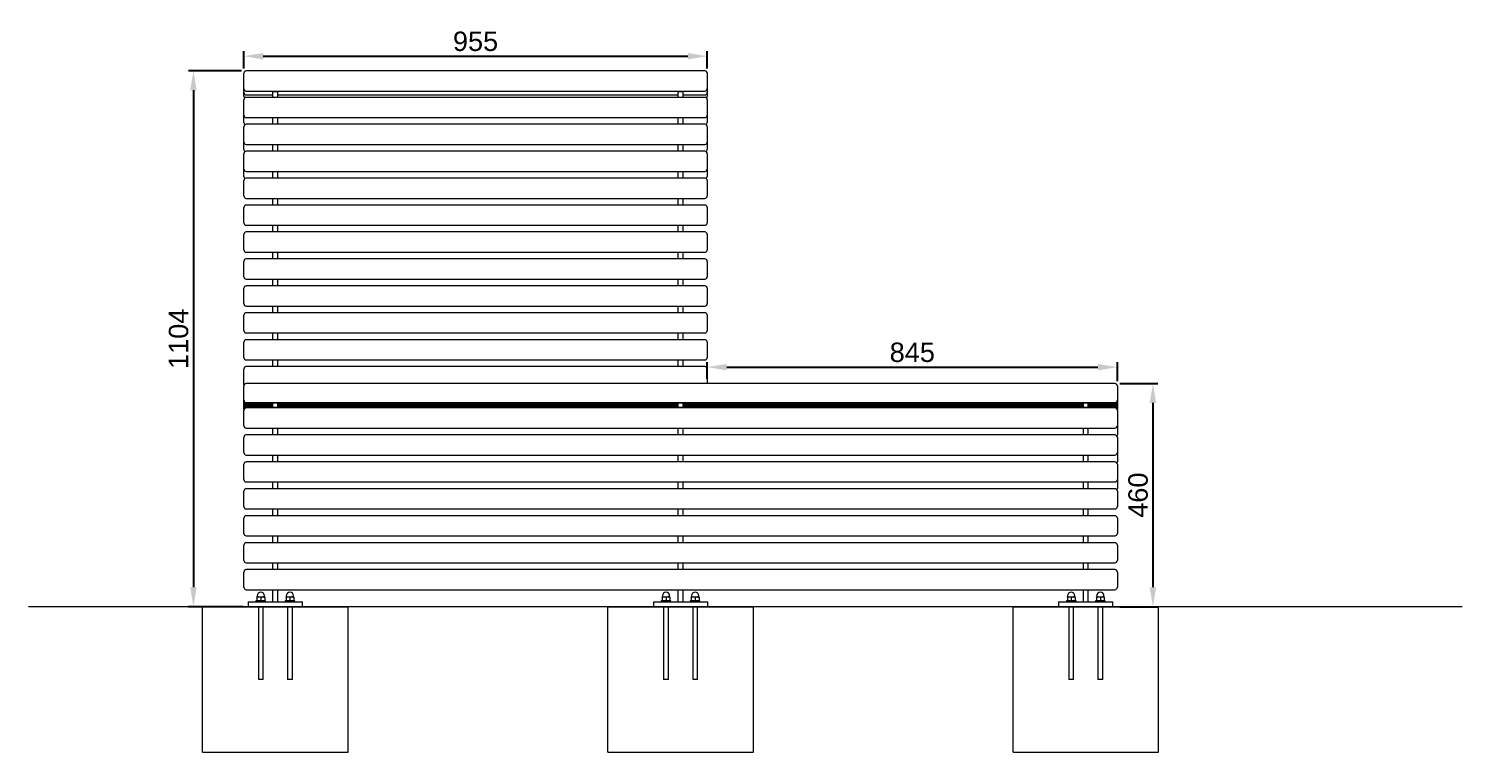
# Model space of a CAD drawing. Header units: millimetres. Extents: x -266 to 4592, y 800 to 4184.
# Drawn here: x -266 to 2688, y 2693 to 4184 of the extents above; entities that cross this region are included whole.
import ezdxf

# ---------------------------------------------------------------- set-up
doc = ezdxf.new("R2010")
doc.units = ezdxf.units.MM
doc.linetypes.add('HIDDEN', pattern=[1.905, 1.27, -0.635])
for name, color, linetype, lineweight in [('ZANO_R', 7, 'Continuous', 0), ('ZANO_R_przerywana', 7, 'HIDDEN', 0), ('ZANO_W', 1, 'Continuous', 0)]:
    doc.layers.add(name, color=color, linetype=linetype, lineweight=lineweight)
doc.styles.get("Standard").update_dxf_attribs({"font": 'ARIALUNI.TTF'})
doc.dimstyles.new('pl i ang', dxfattribs={"dimtxt": 50, "dimasz": 50, "dimexe": 1.25, "dimexo": 0.625, "dimgap": 10, "dimtad": 1, "dimtoh": 1, "dimtxsty": 'Standard', "dimcen": 2.5, "dimclrd": 1, "dimclre": 1, "dimclrt": 1, "dimadec": 0, "dimazin": 0, "dimtfac": 1, "dimtmove": 0, "dimatfit": 3, "dimfxl": 1, "dimarcsym": 1})

# ---------------------------------------------------------------- blocks, each defined once
blk = doc.blocks.new('*D422')
at = {"layer": 'ZANO_W', "color": 1, "lineweight": -2}
for p, q in [((171.9, 4096.9), (63.1, 4096.9)), ((73.1, 4056.9), (73.1, 3033)), ((175.8, 2993), (63.1, 2993))]:
    blk.add_line(p, q, dxfattribs=at)
at = {"layer": 'ZANO_W', "color": 1}
for points in [[(79.7, 4056.9), (66.4, 4056.9), (73.1, 4096.9)], [(66.4, 3033), (79.7, 3033), (73.1, 2993)]]:
    blk.add_solid(points, dxfattribs=at)
at = {"layer": 'ZANO_W', "color": 1, "insert": (42.6, 3544.9), "char_height": 40, "attachment_point": 5, "rotation": 90}
blk.add_mtext('1104', dxfattribs=at)
blk = doc.blocks.new('*D423')
at = {"layer": 'ZANO_W', "color": 1, "lineweight": -2}
for p, q in [((1981.9, 3452.7), (2060.2, 3452.7)), ((2050.2, 3412.7), (2050.2, 3033)), ((1981.9, 2993), (2060.2, 2993))]:
    blk.add_line(p, q, dxfattribs=at)
at = {"layer": 'ZANO_W', "color": 1}
for points in [[(2056.9, 3412.7), (2043.5, 3412.7), (2050.2, 3452.7)], [(2043.5, 3033), (2056.9, 3033), (2050.2, 2993)]]:
    blk.add_solid(points, dxfattribs=at)
at = {"layer": 'ZANO_W', "color": 1, "insert": (2019.8, 3222.8), "char_height": 40, "attachment_point": 5, "rotation": 90}
blk.add_mtext('460', dxfattribs=at)
blk = doc.blocks.new('*D424')
at = {"layer": 'ZANO_W', "color": 1, "lineweight": -2}
for p, q in [((176.9, 4101.9), (176.9, 4137.2)), ((1131.9, 4101.9), (1131.9, 4137.2)), ((216.9, 4127.2), (1091.9, 4127.2))]:
    blk.add_line(p, q, dxfattribs=at)
at = {"layer": 'ZANO_W', "color": 1}
for points in [[(216.9, 4133.8), (216.9, 4120.5), (176.9, 4127.2)], [(1091.9, 4120.5), (1091.9, 4133.8), (1131.9, 4127.2)]]:
    blk.add_solid(points, dxfattribs=at)
at = {"layer": 'ZANO_W', "color": 1, "insert": (654.4, 4157.6), "char_height": 40, "attachment_point": 5}
blk.add_mtext('955', dxfattribs=at)
blk = doc.blocks.new('*D425')
at = {"layer": 'ZANO_W', "color": 1, "lineweight": -2}
for p, q in [((1131.9, 3462.7), (1131.9, 3496.5)), ((1171.9, 3486.5), (1936.9, 3486.5)), ((1976.9, 3457.7), (1976.9, 3496.5))]:
    blk.add_line(p, q, dxfattribs=at)
at = {"layer": 'ZANO_W', "color": 1}
for points in [[(1171.9, 3493.1), (1171.9, 3479.8), (1131.9, 3486.5)], [(1936.9, 3479.8), (1936.9, 3493.1), (1976.9, 3486.5)]]:
    blk.add_solid(points, dxfattribs=at)
at = {"layer": 'ZANO_W', "color": 1, "insert": (1554.4, 3516.9), "char_height": 40, "attachment_point": 5}
blk.add_mtext('845', dxfattribs=at)

msp = doc.modelspace()

# ---------------------------------------------------------------- linework, layer by layer
at = {"layer": 'ZANO_R'}
for p, q in [((176.9, 4064.1), (176.9, 4091.9)), ((1126.9, 4096.9), (181.9, 4096.9)), ((1131.9, 4091.9), (1131.9, 4064.1)), ((176.9, 4060.2), (176.9, 4064.1)), ((176.9, 4056.4), (176.9, 4060.2)), ((176.9, 4052.5), (176.9, 4056.4)), ((176.9, 4048.6), (176.9, 4052.5)), ((176.9, 4044.7), (176.9, 4048.6)), ((181.9, 4055.2), (1126.9, 4055.2)), ((181.9, 4047.5), (236.9, 4047.5)), ((236.9, 4054.5), (246.9, 4054.5)), ((236.9, 4042.3), (236.9, 4054.5)), ((246.9, 4042.3), (246.9, 4054.5)), ((246.9, 4047.5), (1071.9, 4047.5)), ((1071.9, 4054.5), (1081.9, 4054.5)), ((1071.9, 4042.3), (1071.9, 4054.5)), ((1081.9, 4042.3), (1081.9, 4054.5)), ((1081.9, 4047.5), (1126.9, 4047.5)), ((1131.9, 4064.1), (1131.9, 4060.2)), ((1131.9, 4060.2), (1131.9, 4056.4)), ((1131.9, 4056.4), (1131.9, 4052.5)), ((1131.9, 4052.5), (1131.9, 4048.6)), ((1131.9, 4048.6), (1131.9, 4044.7)), ((176.9, 4009.5), (176.9, 4037.3)), ((1126.9, 4042.3), (181.9, 4042.3)), ((1131.9, 4037.3), (1131.9, 4009.5)), ((176.9, 4005.6), (176.9, 4009.5)), ((176.9, 3994.3), (176.9, 4005.6)), ((176.9, 3990.4), (176.9, 3994.3)), ((181.9, 4000.6), (1126.9, 4000.6)), ((236.9, 3986.8), (236.9, 4000.6)), ((246.9, 3986.8), (246.9, 4000.6)), ((1071.9, 3986.8), (1071.9, 4000.6)), ((1081.9, 3986.8), (1081.9, 4000.6)), ((1131.9, 4009.5), (1131.9, 4005.6)), ((1131.9, 4005.6), (1131.9, 3994.3)), ((1131.9, 3994.3), (1131.9, 3990.4)), ((176.9, 3954.1), (176.9, 3981.8)), ((1126.9, 3986.8), (181.9, 3986.8)), ((1131.9, 3981.8), (1131.9, 3954.1)), ((176.9, 3950.2), (176.9, 3954.1)), ((176.9, 3938.8), (176.9, 3950.2)), ((176.9, 3934.9), (176.9, 3938.8)), ((181.9, 3945.2), (1126.9, 3945.2)), ((1126.9, 3931.3), (181.9, 3931.3)), ((236.9, 3931.3), (236.9, 3945.2)), ((246.9, 3931.3), (246.9, 3945.2)), ((1071.9, 3931.3), (1071.9, 3945.2)), ((1081.9, 3931.3), (1081.9, 3945.2)), ((1131.9, 3954.1), (1131.9, 3950.2)), ((1131.9, 3950.2), (1131.9, 3938.8)), ((1131.9, 3938.8), (1131.9, 3934.9)), ((176.9, 3898.6), (176.9, 3926.3)), ((1131.9, 3926.3), (1131.9, 3898.6)), ((176.9, 3894.7), (176.9, 3898.6)), ((176.9, 3883.3), (176.9, 3894.7)), ((176.9, 3879.5), (176.9, 3883.3)), ((176.9, 3843.2), (176.9, 3870.9)), ((181.9, 3889.7), (1126.9, 3889.7)), ((1126.9, 3875.9), (181.9, 3875.9)), ((236.9, 3875.9), (236.9, 3889.7)), ((246.9, 3875.9), (246.9, 3889.7)), ((1071.9, 3875.9), (1071.9, 3889.7)), ((1081.9, 3875.9), (1081.9, 3889.7)), ((1131.9, 3898.6), (1131.9, 3894.7)), ((1131.9, 3894.7), (1131.9, 3883.3)), ((1131.9, 3883.3), (1131.9, 3879.5)), ((1131.9, 3870.9), (1131.9, 3843.2)), ((176.9, 3839.3), (176.9, 3843.2)), ((1131.9, 3843.2), (1131.9, 3839.3)), ((176.9, 3787.7), (176.9, 3815.4)), ((181.9, 3834.3), (1126.9, 3834.3)), ((1126.9, 3820.4), (181.9, 3820.4)), ((236.9, 3820.4), (236.9, 3834.3)), ((246.9, 3820.4), (246.9, 3834.3)), ((1071.9, 3820.4), (1071.9, 3834.3)), ((1081.9, 3820.4), (1081.9, 3834.3)), ((1131.9, 3815.4), (1131.9, 3787.7)), ((176.9, 3783.8), (176.9, 3787.7)), ((1131.9, 3787.7), (1131.9, 3783.8)), ((176.9, 3732.2), (176.9, 3760)), ((181.9, 3778.8), (1126.9, 3778.8)), ((1126.9, 3765), (181.9, 3765)), ((236.9, 3765), (236.9, 3778.8)), ((246.9, 3765), (246.9, 3778.8)), ((1071.9, 3765), (1071.9, 3778.8)), ((1081.9, 3765), (1081.9, 3778.8)), ((1131.9, 3760), (1131.9, 3732.2)), ((176.9, 3728.3), (176.9, 3732.2)), ((181.9, 3723.3), (1126.9, 3723.3)), ((236.9, 3709.5), (236.9, 3723.3)), ((246.9, 3709.5), (246.9, 3723.3)), ((1071.9, 3709.5), (1071.9, 3723.3)), ((1081.9, 3709.5), (1081.9, 3723.3)), ((1131.9, 3732.2), (1131.9, 3728.3)), ((176.9, 3676.8), (176.9, 3704.5)), ((1126.9, 3709.5), (181.9, 3709.5)), ((1131.9, 3704.5), (1131.9, 3676.8)), ((176.9, 3672.9), (176.9, 3676.8)), ((181.9, 3667.9), (1126.9, 3667.9)), ((236.9, 3654), (236.9, 3667.9)), ((246.9, 3654), (246.9, 3667.9)), ((1071.9, 3654), (1071.9, 3667.9)), ((1081.9, 3654), (1081.9, 3667.9)), ((1131.9, 3676.8), (1131.9, 3672.9)), ((176.9, 3621.3), (176.9, 3649)), ((1126.9, 3654), (181.9, 3654)), ((1131.9, 3649), (1131.9, 3621.3)), ((176.9, 3617.4), (176.9, 3621.3)), ((181.9, 3612.4), (1126.9, 3612.4)), ((236.9, 3598.6), (236.9, 3612.4)), ((246.9, 3598.6), (246.9, 3612.4)), ((1071.9, 3598.6), (1071.9, 3612.4)), ((1081.9, 3598.6), (1081.9, 3612.4)), ((1131.9, 3621.3), (1131.9, 3617.4)), ((176.9, 3565.9), (176.9, 3593.6)), ((1126.9, 3598.6), (181.9, 3598.6)), ((1131.9, 3593.6), (1131.9, 3565.9)), ((176.9, 3562), (176.9, 3565.9)), ((181.9, 3557), (1126.9, 3557)), ((236.9, 3543.1), (236.9, 3557)), ((246.9, 3543.1), (246.9, 3557)), ((1071.9, 3543.1), (1071.9, 3557)), ((1081.9, 3543.1), (1081.9, 3557)), ((1131.9, 3565.9), (1131.9, 3562)), ((176.9, 3510.4), (176.9, 3538.1)), ((1126.9, 3543.1), (181.9, 3543.1)), ((1131.9, 3538.1), (1131.9, 3510.4)), ((176.9, 3506.5), (176.9, 3510.4)), ((181.9, 3501.5), (1126.9, 3501.5)), ((1126.9, 3487.7), (181.9, 3487.7)), ((236.9, 3487.7), (236.9, 3501.5)), ((246.9, 3487.7), (246.9, 3501.5)), ((1071.9, 3487.7), (1071.9, 3501.5)), ((1081.9, 3487.7), (1081.9, 3501.5)), ((1131.9, 3510.4), (1131.9, 3506.5)), ((176.9, 3454.9), (176.9, 3482.7)), ((1131.9, 3482.7), (1131.9, 3454.9)), ((176.9, 3451.1), (176.9, 3454.9)), ((176.9, 3419.7), (176.9, 3447.7)), ((1971.9, 3452.7), (181.9, 3452.7)), ((1131.9, 3454.9), (1131.9, 3452.7)), ((1976.9, 3447.7), (1976.9, 3419.7)), ((176.9, 3418.6), (176.9, 3419.7)), ((176.9, 3417.4), (176.9, 3418.6)), ((176.9, 3416.2), (176.9, 3417.4)), ((176.9, 3415), (176.9, 3416.2)), ((176.9, 3413.8), (176.9, 3415)), ((176.9, 3412.7), (176.9, 3413.8)), ((176.9, 3411.5), (176.9, 3412.7)), ((176.9, 3410.3), (176.9, 3411.5)), ((176.9, 3409.1), (176.9, 3410.3)), ((176.9, 3407.9), (176.9, 3409.1)), ((176.9, 3406.7), (176.9, 3407.9)), ((176.9, 3405.6), (176.9, 3406.7)), ((176.9, 3404.4), (176.9, 3405.6)), ((176.9, 3403.2), (176.9, 3404.4)), ((176.9, 3402), (176.9, 3403.2)), ((176.9, 3400.8), (176.9, 3402)), ((176.9, 3399.6), (176.9, 3400.8)), ((176.9, 3393.7), (176.9, 3397.4)), ((181.9, 3413.6), (1971.9, 3413.6)), ((181.9, 3411.2), (236.9, 3411.2)), ((181.9, 3408.8), (236.9, 3408.8)), ((181.9, 3406.5), (236.9, 3406.5)), ((181.9, 3404.1), (236.9, 3404.1)), ((1971.9, 3402.4), (181.9, 3402.4)), ((236.9, 3413.3), (246.9, 3413.3)), ((236.9, 3404.1), (236.9, 3413.3)), ((236.9, 3404.1), (246.9, 3404.1)), ((236.9, 3402.4), (236.9, 3404.1)), ((246.9, 3404.1), (246.9, 3413.3)), ((246.9, 3411.2), (1071.9, 3411.2)), ((246.9, 3408.8), (1071.9, 3408.8)), ((246.9, 3406.5), (1071.9, 3406.5)), ((246.9, 3404.1), (1071.9, 3404.1)), ((246.9, 3402.4), (246.9, 3404.1)), ((1071.9, 3413.3), (1081.9, 3413.3)), ((1071.9, 3404.1), (1071.9, 3413.3)), ((1071.9, 3404.1), (1081.9, 3404.1)), ((1071.9, 3402.4), (1071.9, 3404.1)), ((1081.9, 3404.1), (1081.9, 3413.3)), ((1081.9, 3411.2), (1906.9, 3411.2)), ((1081.9, 3408.8), (1906.9, 3408.8)), ((1081.9, 3406.5), (1906.9, 3406.5)), ((1081.9, 3404.1), (1906.9, 3404.1)), ((1081.9, 3402.4), (1081.9, 3404.1)), ((1906.9, 3404.1), (1906.9, 3413.3)), ((1906.9, 3413.3), (1916.9, 3413.3)), ((1906.9, 3404.1), (1916.9, 3404.1)), ((1906.9, 3402.4), (1906.9, 3404.1)), ((1916.9, 3404.1), (1916.9, 3413.3)), ((1916.9, 3411.2), (1971.9, 3411.2)), ((1916.9, 3408.8), (1971.9, 3408.8)), ((1916.9, 3406.5), (1971.9, 3406.5)), ((1916.9, 3404.1), (1971.9, 3404.1)), ((1916.9, 3402.4), (1916.9, 3404.1)), ((1976.9, 3419.7), (1976.9, 3418.6)), ((1976.9, 3418.6), (1976.9, 3417.4)), ((1976.9, 3417.4), (1976.9, 3416.2)), ((1976.9, 3416.2), (1976.9, 3415)), ((1976.9, 3415), (1976.9, 3413.8)), ((1976.9, 3413.8), (1976.9, 3412.7)), ((1976.9, 3412.7), (1976.9, 3411.5)), ((1976.9, 3411.5), (1976.9, 3410.3)), ((1976.9, 3410.3), (1976.9, 3409.1)), ((1976.9, 3409.1), (1976.9, 3407.9)), ((1976.9, 3407.9), (1976.9, 3406.7)), ((1976.9, 3406.7), (1976.9, 3405.6)), ((1976.9, 3405.6), (1976.9, 3404.4)), ((1976.9, 3404.4), (1976.9, 3403.2)), ((1976.9, 3403.2), (1976.9, 3402)), ((1976.9, 3402), (1976.9, 3400.8)), ((1976.9, 3400.8), (1976.9, 3399.6)), ((1976.9, 3397.4), (1976.9, 3393.7)), ((176.9, 3366), (176.9, 3393.7)), ((1976.9, 3393.7), (1976.9, 3366)), ((176.9, 3338.2), (176.9, 3341.9)), ((181.9, 3361), (1971.9, 3361)), ((1971.9, 3346.9), (181.9, 3346.9)), ((236.9, 3346.9), (236.9, 3361)), ((246.9, 3346.9), (246.9, 3361)), ((1071.9, 3346.9), (1071.9, 3361)), ((1081.9, 3346.9), (1081.9, 3361)), ((1906.9, 3346.9), (1906.9, 3361)), ((1916.9, 3346.9), (1916.9, 3361)), ((1976.9, 3366), (1976.9, 3352.2)), ((1976.9, 3352.2), (1976.9, 3346.6)), ((1976.9, 3341.9), (1976.9, 3338.2)), ((176.9, 3310.5), (176.9, 3338.2)), ((1976.9, 3338.2), (1976.9, 3310.5)), ((1976.9, 3310.5), (1976.9, 3297.3)), ((176.9, 3282.7), (176.9, 3286.4)), ((176.9, 3255), (176.9, 3282.7)), ((181.9, 3305.5), (1971.9, 3305.5)), ((1971.9, 3291.4), (181.9, 3291.4)), ((236.9, 3291.4), (236.9, 3305.5)), ((246.9, 3291.4), (246.9, 3305.5)), ((1071.9, 3291.4), (1071.9, 3305.5)), ((1081.9, 3291.4), (1081.9, 3305.5)), ((1081.9, 3291.7), (1081.9, 3291.4)), ((1906.9, 3291.4), (1906.9, 3305.5)), ((1916.9, 3291.4), (1916.9, 3305.5)), ((1976.9, 3297.3), (1976.9, 3291.7)), ((1976.9, 3286.4), (1976.9, 3282.7)), ((1976.9, 3282.7), (1976.9, 3255)), ((181.9, 3250), (1971.9, 3250)), ((236.9, 3235.9), (236.9, 3250)), ((246.9, 3235.9), (246.9, 3250)), ((1071.9, 3235.9), (1071.9, 3250)), ((1081.9, 3235.9), (1081.9, 3250)), ((1906.9, 3235.9), (1906.9, 3250)), ((1916.9, 3235.9), (1916.9, 3250)), ((1976.9, 3255), (1976.9, 3242.4)), ((176.9, 3227.2), (176.9, 3230.9)), ((176.9, 3199.5), (176.9, 3227.2)), ((1971.9, 3235.9), (181.9, 3235.9)), ((1081.9, 3236.8), (1081.9, 3235.9)), ((1976.9, 3242.4), (1976.9, 3236.8)), ((1976.9, 3230.9), (1976.9, 3227.2)), ((1976.9, 3227.2), (1976.9, 3199.5)), ((181.9, 3194.5), (1971.9, 3194.5)), ((236.9, 3180.4), (236.9, 3194.5)), ((246.9, 3180.4), (246.9, 3194.5)), ((1071.9, 3180.4), (1071.9, 3194.5)), ((1081.9, 3180.4), (1081.9, 3194.5)), ((1906.9, 3180.4), (1906.9, 3194.5)), ((1916.9, 3180.4), (1916.9, 3194.5)), ((176.9, 3171.7), (176.9, 3175.4)), ((176.9, 3144), (176.9, 3171.7)), ((1971.9, 3180.4), (181.9, 3180.4)), ((1976.9, 3175.4), (1976.9, 3171.7)), ((1976.9, 3171.7), (1976.9, 3144)), ((181.9, 3139), (1971.9, 3139)), ((236.9, 3124.9), (236.9, 3139)), ((246.9, 3124.9), (246.9, 3139)), ((1071.9, 3124.9), (1071.9, 3139)), ((1081.9, 3124.9), (1081.9, 3139)), ((1906.9, 3124.9), (1906.9, 3139)), ((1916.9, 3124.9), (1916.9, 3139)), ((176.9, 3116.2), (176.9, 3119.9)), ((176.9, 3088.5), (176.9, 3116.2)), ((1971.9, 3124.9), (181.9, 3124.9)), ((1976.9, 3119.9), (1976.9, 3116.2)), ((1976.9, 3116.2), (1976.9, 3088.5)), ((181.9, 3083.5), (1971.9, 3083.5)), ((236.9, 3069.4), (236.9, 3083.5)), ((246.9, 3069.4), (246.9, 3083.5)), ((1071.9, 3069.4), (1071.9, 3083.5)), ((1081.9, 3069.4), (1081.9, 3083.5)), ((1906.9, 3069.4), (1906.9, 3083.5)), ((1916.9, 3069.4), (1916.9, 3083.5)), ((176.9, 3060.7), (176.9, 3064.4)), ((176.9, 3033), (176.9, 3060.7)), ((1971.9, 3069.4), (181.9, 3069.4)), ((1976.9, 3064.4), (1976.9, 3060.7)), ((1976.9, 3060.7), (1976.9, 3033)), ((181.9, 3028), (1971.9, 3028)), ((204.4, 3015.5), (204.4, 3013.2)), ((219.4, 3013.2), (219.4, 3015.5)), ((236.9, 3003), (236.9, 3028)), ((246.9, 3003), (246.9, 3028)), ((264.4, 3015.5), (264.4, 3013.2)), ((279.4, 3013.2), (279.4, 3015.5)), ((1039.4, 3015.5), (1039.4, 3013.2)), ((1054.4, 3013.2), (1054.4, 3015.5)), ((1071.9, 3003), (1071.9, 3028)), ((1081.9, 3003), (1081.9, 3028)), ((1099.4, 3015.5), (1099.4, 3013.2)), ((1114.4, 3013.2), (1114.4, 3015.5)), ((1874.4, 3015.5), (1874.4, 3013.2)), ((1889.4, 3013.2), (1889.4, 3015.5)), ((1906.9, 3003), (1906.9, 3028)), ((1916.9, 3003), (1916.9, 3028)), ((1934.4, 3015.5), (1934.4, 3013.2)), ((1949.4, 3013.2), (1949.4, 3015.5)), ((2687.8, 2993), (-266.5, 2993)), ((91.9, 2993), (391.9, 2993)), ((91.9, 2993), (391.9, 2993)), ((185.8, 3003), (185.8, 2993)), ((185.8, 3003), (189.8, 3003)), ((189.8, 3003), (236.9, 3003)), ((201.9, 3005), (201.9, 3003)), ((221.9, 3005), (201.9, 3005)), ((203.9, 3012.3), (203.9, 3013)), ((203.9, 3013), (207.9, 3013)), ((203.9, 3012.3), (203.9, 3005.7)), ((203.9, 3005), (203.9, 3005.7)), ((206.9, 2993), (216.8, 2993)), ((207.9, 3013), (215.9, 3013)), ((211.9, 3012.3), (211.9, 3005.7)), ((219.9, 3013), (215.9, 3013)), ((219.9, 3012.3), (219.9, 3013)), ((219.9, 3012.3), (219.9, 3005.7)), ((219.9, 3005), (219.9, 3005.7)), ((221.9, 3003), (221.9, 3005)), ((236.9, 3003), (246.9, 3003)), ((246.9, 3003), (293.9, 3003)), ((261.9, 3005), (261.9, 3003)), ((281.9, 3005), (261.9, 3005)), ((263.9, 3012.3), (263.9, 3013)), ((263.9, 3013), (267.9, 3013)), ((263.9, 3012.3), (263.9, 3005.7)), ((263.9, 3005), (263.9, 3005.7)), ((266.9, 2993), (276.8, 2993)), ((267.9, 3013), (275.9, 3013)), ((271.9, 3012.3), (271.9, 3005.7)), ((279.9, 3013), (275.9, 3013)), ((279.9, 3012.3), (279.9, 3013)), ((279.9, 3012.3), (279.9, 3005.7)), ((279.9, 3005), (279.9, 3005.7)), ((281.9, 3003), (281.9, 3005)), ((293.9, 3003), (297.9, 3003)), ((297.9, 2993), (297.9, 3003)), ((926.9, 2993), (1226.9, 2993)), ((926.9, 2993), (1226.9, 2993)), ((1020.8, 3003), (1020.8, 2993)), ((1020.8, 3003), (1024.8, 3003)), ((1024.8, 3003), (1071.9, 3003)), ((1036.9, 3005), (1036.9, 3003)), ((1056.9, 3005), (1036.9, 3005)), ((1038.9, 3012.3), (1038.9, 3013)), ((1038.9, 3013), (1042.9, 3013)), ((1038.9, 3012.3), (1038.9, 3005.7)), ((1038.9, 3005), (1038.9, 3005.7)), ((1041.9, 2993), (1051.8, 2993)), ((1042.9, 3013), (1050.9, 3013)), ((1046.9, 3012.3), (1046.9, 3005.7)), ((1054.9, 3013), (1050.9, 3013)), ((1054.9, 3012.3), (1054.9, 3013)), ((1054.9, 3012.3), (1054.9, 3005.7)), ((1054.9, 3005), (1054.9, 3005.7)), ((1056.9, 3003), (1056.9, 3005)), ((1071.9, 3003), (1081.9, 3003)), ((1081.9, 3003), (1128.9, 3003)), ((1096.9, 3005), (1096.9, 3003)), ((1116.9, 3005), (1096.9, 3005)), ((1098.9, 3012.3), (1098.9, 3013)), ((1098.9, 3013), (1102.9, 3013)), ((1098.9, 3012.3), (1098.9, 3005.7)), ((1098.9, 3005), (1098.9, 3005.7)), ((1101.9, 2993), (1111.8, 2993)), ((1102.9, 3013), (1110.9, 3013)), ((1106.9, 3012.3), (1106.9, 3005.7)), ((1114.9, 3013), (1110.9, 3013)), ((1114.9, 3012.3), (1114.9, 3013)), ((1114.9, 3012.3), (1114.9, 3005.7)), ((1114.9, 3005), (1114.9, 3005.7)), ((1116.9, 3003), (1116.9, 3005)), ((1128.9, 3003), (1132.9, 3003)), ((1132.9, 2993), (1132.9, 3003)), ((1761.9, 2993), (2061.9, 2993)), ((1761.9, 2993), (2061.9, 2993)), ((1855.8, 3003), (1855.8, 2993)), ((1855.8, 3003), (1859.8, 3003)), ((1859.8, 3003), (1906.9, 3003)), ((1871.9, 3005), (1871.9, 3003)), ((1891.9, 3005), (1871.9, 3005)), ((1873.9, 3012.3), (1873.9, 3013)), ((1873.9, 3013), (1877.9, 3013)), ((1873.9, 3012.3), (1873.9, 3005.7)), ((1873.9, 3005), (1873.9, 3005.7)), ((1876.9, 2993), (1886.8, 2993)), ((1877.9, 3013), (1885.9, 3013)), ((1881.9, 3012.3), (1881.9, 3005.7)), ((1889.9, 3013), (1885.9, 3013)), ((1889.9, 3012.3), (1889.9, 3013)), ((1889.9, 3012.3), (1889.9, 3005.7)), ((1889.9, 3005), (1889.9, 3005.7)), ((1891.9, 3003), (1891.9, 3005)), ((1906.9, 3003), (1916.9, 3003)), ((1916.9, 3003), (1963.9, 3003)), ((1931.9, 3005), (1931.9, 3003)), ((1951.9, 3005), (1931.9, 3005)), ((1933.9, 3012.3), (1933.9, 3013)), ((1933.9, 3013), (1937.9, 3013)), ((1933.9, 3012.3), (1933.9, 3005.7)), ((1933.9, 3005), (1933.9, 3005.7)), ((1936.9, 2993), (1946.8, 2993)), ((1937.9, 3013), (1945.9, 3013)), ((1941.9, 3012.3), (1941.9, 3005.7)), ((1949.9, 3013), (1945.9, 3013)), ((1949.9, 3012.3), (1949.9, 3013)), ((1949.9, 3012.3), (1949.9, 3005.7)), ((1949.9, 3005), (1949.9, 3005.7)), ((1951.9, 3003), (1951.9, 3005)), ((1963.9, 3003), (1967.9, 3003)), ((1967.9, 2993), (1967.9, 3003))]:
    msp.add_line(p, q, dxfattribs=at)
at = {"layer": 'ZANO_R', "flags": 128}
for points in [[(176.9, 3451.1), (176.9, 3450.1), (177.1, 3449.4)], [(176.9, 3399.6), (176.9, 3398.7), (177, 3398.5)], [(1976.7, 3398.5), (1976.8, 3398.7), (1976.9, 3399.6)], [(211.9, 3005.7), (209.9, 3005.2), (207.9, 3005)], [(211.9, 3012.3), (213.8, 3012.8), (215.9, 3013)], [(219.9, 3005.7), (217.9, 3005.2), (215.9, 3005)], [(271.9, 3005.7), (269.9, 3005.2), (267.9, 3005)], [(271.9, 3012.3), (273.8, 3012.8), (275.9, 3013)], [(279.9, 3005.7), (277.9, 3005.2), (275.9, 3005)], [(1046.9, 3005.7), (1044.9, 3005.2), (1042.9, 3005)], [(1046.9, 3012.3), (1048.8, 3012.8), (1050.9, 3013)], [(1054.9, 3005.7), (1052.9, 3005.2), (1050.9, 3005)], [(1106.9, 3005.7), (1104.9, 3005.2), (1102.9, 3005)], [(1106.9, 3012.3), (1108.8, 3012.8), (1110.9, 3013)], [(1114.9, 3005.7), (1112.9, 3005.2), (1110.9, 3005)], [(1881.9, 3005.7), (1879.9, 3005.2), (1877.9, 3005)], [(1881.9, 3012.3), (1883.8, 3012.8), (1885.9, 3013)], [(1889.9, 3005.7), (1887.9, 3005.2), (1885.9, 3005)], [(1941.9, 3005.7), (1939.9, 3005.2), (1937.9, 3005)], [(1941.9, 3012.3), (1943.8, 3012.8), (1945.9, 3013)], [(1949.9, 3005.7), (1947.9, 3005.2), (1945.9, 3005)]]:
    msp.add_lwpolyline(points, dxfattribs=at)
at = {"layer": 'ZANO_R'}
for centre, radius, start, end in [((181.9, 4091.9), 5, 90, 180), ((1126.9, 4091.9), 5, 0, 90), ((181.9, 4060.2), 5, 180, 270), ((181.9, 4052.5), 5, 180, 270), ((1126.9, 4060.2), 5, 270, 0), ((1126.9, 4052.5), 5, 270, 0), ((181.9, 4044.7), 5, 180, 228.1994), ((181.9, 4037.3), 5, 90, 180), ((1126.9, 4037.3), 5, 0, 90), ((1126.9, 4044.7), 5, 311.8006, 0), ((181.9, 4005.6), 5, 180, 270), ((181.9, 3990.4), 5, 180, 239.1347), ((1126.9, 4005.6), 5, 270, 0), ((1126.9, 3990.4), 5, 300.8653, 0), ((181.9, 3981.8), 5, 90, 180), ((1126.9, 3981.8), 5, 0, 90), ((181.9, 3950.2), 5, 180, 270), ((181.9, 3934.9), 5, 180, 239.1347), ((181.9, 3926.3), 5, 90, 180), ((1126.9, 3950.2), 5, 270, 0), ((1126.9, 3926.3), 5, 0, 90), ((1126.9, 3934.9), 5, 300.8653, 0), ((181.9, 3894.7), 5, 180, 270), ((181.9, 3879.5), 5, 180, 239.1347), ((181.9, 3870.9), 5, 90, 180), ((1126.9, 3894.7), 5, 270, 0), ((1126.9, 3870.9), 5, 0, 90), ((1126.9, 3879.5), 5, 300.8653, 0), ((181.9, 3839.3), 5, 180, 270), ((181.9, 3815.4), 5, 90, 180), ((1126.9, 3839.3), 5, 270, 0), ((1126.9, 3815.4), 5, 0, 90), ((181.9, 3783.8), 5, 180, 270), ((1126.9, 3783.8), 5, 270, 0), ((181.9, 3760), 5, 90, 180), ((1126.9, 3760), 5, 0, 90), ((181.9, 3728.3), 5, 180, 270), ((1126.9, 3728.3), 5, 270, 0), ((181.9, 3704.5), 5, 90, 180), ((1126.9, 3704.5), 5, 0, 90), ((181.9, 3672.9), 5, 180, 270), ((1126.9, 3672.9), 5, 270, 0), ((181.9, 3649), 5, 90, 180), ((1126.9, 3649), 5, 0, 90), ((181.9, 3617.4), 5, 180, 270), ((1126.9, 3617.4), 5, 270, 0), ((181.9, 3593.6), 5, 90, 180), ((1126.9, 3593.6), 5, 0, 90), ((181.9, 3562), 5, 180, 270), ((1126.9, 3562), 5, 270, 0), ((181.9, 3538.1), 5, 90, 180), ((1126.9, 3538.1), 5, 0, 90), ((181.9, 3506.5), 5, 180, 270), ((181.9, 3482.7), 5, 90, 180), ((1126.9, 3506.5), 5, 270, 0), ((1126.9, 3482.7), 5, 0, 90), ((181.9, 3447.7), 5, 90, 180), ((1971.9, 3447.7), 5, 0, 90), ((181.9, 3418.6), 5, 180, 270), ((181.9, 3416.2), 5, 180, 270), ((181.9, 3413.8), 5, 180, 270), ((181.9, 3411.5), 5, 180, 270), ((181.9, 3409.1), 5, 180, 270), ((181.9, 3406.7), 5, 180, 248.295), ((181.9, 3404.4), 5, 180, 222.8966), ((181.9, 3397.4), 5, 90, 180), ((181.9, 3402), 5, 180, 207.1391), ((1971.9, 3418.6), 5, 270, 0), ((1971.9, 3416.2), 5, 270, 0), ((1971.9, 3413.8), 5, 270, 0), ((1971.9, 3411.5), 5, 270, 0), ((1971.9, 3409.1), 5, 270, 0), ((1971.9, 3397.4), 5, 0, 90), ((1971.9, 3406.7), 5, 291.705, 0), ((1971.9, 3404.4), 5, 317.1034, 0), ((1971.9, 3402), 5, 332.8609, 0), ((181.9, 3366), 5, 180, 270), ((181.9, 3341.9), 5, 90, 180), ((1971.9, 3366), 5, 270, 0), ((1971.9, 3341.9), 5, 0, 90), ((1971.9, 3346.6), 5, 332.3314, 0), ((181.9, 3310.5), 5, 180, 270), ((1971.9, 3310.5), 5, 270, 0), ((181.9, 3286.4), 5, 90, 180), ((1971.9, 3286.4), 5, 0, 90), ((1971.9, 3291.7), 5, 328.1678, 0), ((181.9, 3255), 5, 180, 270), ((1971.9, 3255), 5, 270, 0), ((181.9, 3230.9), 5, 90, 180), ((1971.9, 3230.9), 5, 0, 90), ((1971.9, 3236.8), 5, 323.8067, 0), ((181.9, 3199.5), 5, 180, 270), ((1971.9, 3199.5), 5, 270, 0), ((181.9, 3175.4), 5, 90, 180), ((1971.9, 3175.4), 5, 0, 90), ((181.9, 3144), 5, 180, 270), ((1971.9, 3144), 5, 270, 0), ((181.9, 3119.9), 5, 90, 180), ((1971.9, 3119.9), 5, 0, 90), ((181.9, 3088.5), 5, 180, 270), ((1971.9, 3088.5), 5, 270, 0), ((181.9, 3064.4), 5, 90, 180), ((1971.9, 3064.4), 5, 0, 90), ((181.9, 3033), 5, 180, 270), ((211.9, 3015.5), 7.5, 0, 180), ((271.9, 3015.5), 7.5, 0, 180), ((1046.9, 3015.5), 7.5, 0, 180), ((1106.9, 3015.5), 7.5, 0, 180), ((1881.9, 3015.5), 7.5, 0, 180), ((1941.9, 3015.5), 7.5, 0, 180), ((1971.9, 3033), 5, 270, 0), ((208, 3000.4), 12.6, 90.8173, 109.4391), ((208, 3017.1), 12.1, 250.2283, 269.5153), ((204.1, 3013.2), 0.25, 270, 0), ((207.7, 3000.5), 12.5, 70.5268, 89.2168), ((216, 3017.1), 12.1, 250.2283, 269.5153), ((215.7, 3000.8), 12.1, 70.2283, 89.5153), ((219.6, 3013.2), 0.25, 180, 270), ((268, 3000.4), 12.6, 90.8173, 109.4391), ((268, 3017.1), 12.1, 250.2283, 269.5153), ((264.1, 3013.2), 0.25, 270, 0), ((267.7, 3000.5), 12.5, 70.5267, 89.2169), ((276, 3017.1), 12.1, 250.2283, 269.5153), ((275.7, 3000.8), 12.1, 70.2283, 89.5153), ((279.6, 3013.2), 0.25, 180, 270), ((1043, 3000.4), 12.6, 90.8171, 109.4392), ((1043, 3017.1), 12.1, 250.2282, 269.5154), ((1039.1, 3013.2), 0.25, 270, 0), ((1042.7, 3000.5), 12.5, 70.5272, 89.2164), ((1051, 3017.1), 12.1, 250.2282, 269.5154), ((1050.7, 3000.8), 12.1, 70.2281, 89.5152), ((1054.6, 3013.2), 0.25, 180, 270), ((1103, 3000.4), 12.6, 90.8171, 109.4392), ((1103, 3017.1), 12.1, 250.2282, 269.5154), ((1099.1, 3013.2), 0.25, 270, 0), ((1102.7, 3000.5), 12.5, 70.5272, 89.2164), ((1111, 3017.1), 12.1, 250.2282, 269.5154), ((1110.7, 3000.8), 12.1, 70.2282, 89.5151), ((1114.6, 3013.2), 0.25, 180, 270), ((1878, 3000.4), 12.6, 90.8168, 109.4393), ((1878, 3017.1), 12.1, 250.2287, 269.5152), ((1874.1, 3013.2), 0.25, 270, 0), ((1877.7, 3000.5), 12.5, 70.5267, 89.2167), ((1886, 3017.1), 12.1, 250.2284, 269.5149), ((1885.7, 3000.8), 12.1, 70.2287, 89.5152), ((1889.6, 3013.2), 0.25, 180, 270), ((1938, 3000.4), 12.6, 90.8174, 109.4392), ((1938, 3017.1), 12.1, 250.2278, 269.5156), ((1934.1, 3013.2), 0.25, 270, 0), ((1937.7, 3000.5), 12.5, 70.5262, 89.2171), ((1946, 3017.1), 12.1, 250.2287, 269.5152), ((1945.7, 3000.8), 12.1, 70.2278, 89.5156), ((1949.6, 3013.2), 0.25, 180, 270)]:
    msp.add_arc(centre, radius, start, end, dxfattribs=at)
at = {"layer": 'ZANO_R_przerywana'}
for p, q in [((91.9, 2693), (91.9, 2993)), ((91.9, 2693), (91.9, 2993)), ((206.9, 2993), (206.9, 2843)), ((216.9, 2843), (216.9, 2993)), ((266.9, 2993), (266.9, 2843)), ((276.9, 2843), (276.9, 2993)), ((391.9, 2693), (391.9, 2993)), ((391.9, 2693), (391.9, 2993)), ((926.9, 2693), (926.9, 2993)), ((926.9, 2693), (926.9, 2993)), ((1041.9, 2993), (1041.9, 2843)), ((1051.9, 2843), (1051.9, 2993)), ((1101.9, 2993), (1101.9, 2843)), ((1111.9, 2843), (1111.9, 2993)), ((1226.9, 2693), (1226.9, 2993)), ((1226.9, 2693), (1226.9, 2993)), ((1761.9, 2693), (1761.9, 2993)), ((1761.9, 2693), (1761.9, 2993)), ((1876.9, 2993), (1876.9, 2843)), ((1886.9, 2843), (1886.9, 2993)), ((1936.9, 2993), (1936.9, 2843)), ((1946.9, 2843), (1946.9, 2993)), ((2061.9, 2693), (2061.9, 2993)), ((2061.9, 2693), (2061.9, 2993)), ((216.9, 2843), (206.9, 2843)), ((276.9, 2843), (266.9, 2843)), ((1051.9, 2843), (1041.9, 2843)), ((1111.9, 2843), (1101.9, 2843)), ((1886.9, 2843), (1876.9, 2843)), ((1946.9, 2843), (1936.9, 2843)), ((91.9, 2693), (391.9, 2693)), ((91.9, 2693), (391.9, 2693)), ((926.9, 2693), (1226.9, 2693)), ((926.9, 2693), (1226.9, 2693)), ((1761.9, 2693), (2061.9, 2693)), ((1761.9, 2693), (2061.9, 2693))]:
    msp.add_line(p, q, dxfattribs=at)

# ---------------------------------------------------------------- dimensions: what is measured, and where the dimension line sits
at = {"layer": 'ZANO_W'}
for base, p1, p2, picture, middle in [((1131.9, 4127.2), (176.9, 4091.9), (1131.9, 4091.9), '*D424', (654.4, 4157.6)), ((1976.9, 3486.5), (1131.9, 3452.7), (1976.9, 3447.7), '*D425', (1554.4, 3516.9))]:
    dim = msp.add_linear_dim(base=base, p1=p1, p2=p2, dimstyle='pl i ang', override={"dimtxt": 40, "dimasz": 40, "dimexe": 10, "dimexo": 10, "dimtoh": 0, "dimdec": 0, "dimtdec": 0, "dimtmove": 1}, dxfattribs=at)
    dim.commit()
    dim.dimension.update_dxf_attribs({"geometry": picture, "text_midpoint": middle})
for base, p1, p2, picture, middle in [((73.1, 2993), (181.9, 4096.9), (185.8, 2993), '*D422', (42.6, 3544.9)), ((2050.2, 2993), (1971.9, 3452.7), (1971.9, 2993), '*D423', (2019.8, 3222.8))]:
    dim = msp.add_linear_dim(base=base, p1=p1, p2=p2, angle=90, dimstyle='pl i ang', override={"dimtxt": 40, "dimasz": 40, "dimexe": 10, "dimexo": 10, "dimtoh": 0, "dimdec": 0, "dimtdec": 0, "dimtmove": 1}, dxfattribs=at)
    dim.commit()
    dim.dimension.update_dxf_attribs({"geometry": picture, "text_midpoint": middle})

doc.saveas('drawing.dxf')
